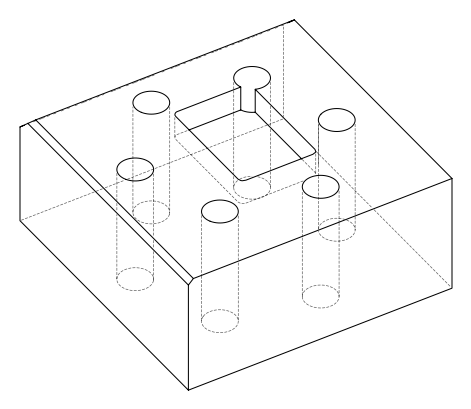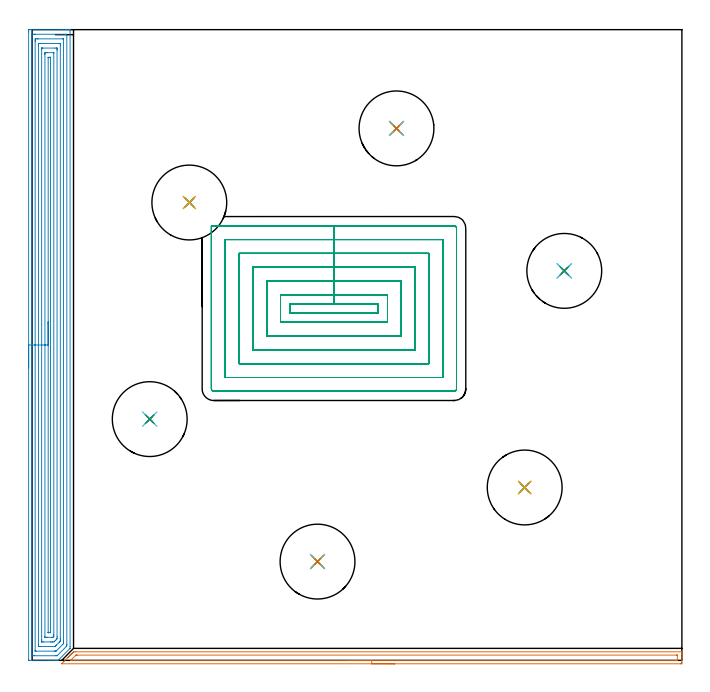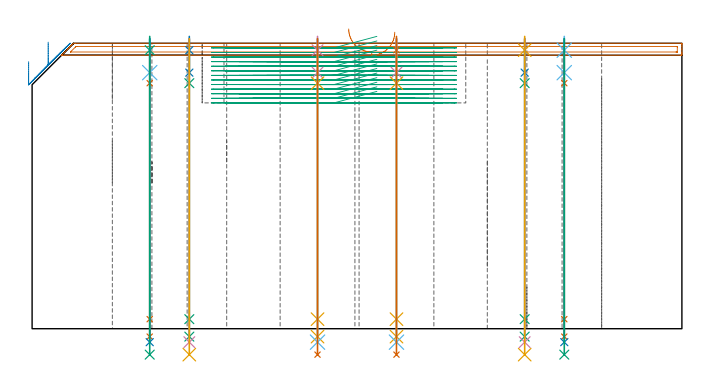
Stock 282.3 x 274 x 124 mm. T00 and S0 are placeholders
(PLAN: 33 operations, 26 tool changes, 71.7 min)
(1 AREA_MILL | FG_CHAMFER_SURFACE | UGT0205_001 | 4.46 min | 3693 mm3)
(2 AREA_MILL_1 | FG_CHAMFER_SURFACE_1 | UGT0205_001 | 15.55 min | 44333 mm3)
(3 MILL_RECTANGULAR_POCKET | POCKET_RECTANGULAR_STRAIGHT | NXT0201_009 | Follow Part, ap 2, ae 75% | 41.08 min | 236459 mm3)
(4 SPOT_DRILL | STEP1HOLE | NXT0321_9005460120000 | 0.05 min | 158 mm3)
(5 SPOT_DRILL_1 | STEP1HOLE_1 | NXT0321_9005460120000 | 0.05 min | 188 mm3)
(6 SPOT_DRILL_2 | STEP1HOLE_2 | NXT0321_9005460120000 | 0.05 min | 169 mm3)
(7 SPOT_DRILL_3 | STEP1HOLE_3 | NXT0321_9005460120000 | 0.05 min | 200 mm3)
(8 SPOT_DRILL_4 | STEP1HOLE_4 | NXT0321_9005460120000 | 0.05 min | 178 mm3)
(9 SPOT_DRILL_5 | STEP1HOLE_5 | NXT0321_9005460120000 | 0.05 min | 182 mm3)
(10 DRILL_BLIND_HOLE_INTO_CENTER | STEP1HOLE | NXT0301_056 | 0.06 min | 555 mm3)
(11 GUN_DRILL_THROUGH_HOLE | STEP1HOLE | UGT0307_005 | 0.58 min | 6046 mm3)
(12 SPADE_DRILL_TO_ENLARGE_THROUGH_HOLE | STEP1HOLE | UGT0306_010 | 0.53 min | 30225 mm3)
(13 DRILL_TO_ENLARGE_THROUGH_HOLE | STEP1HOLE | UGT0301_001 | 0.55 min | 65819 mm3)
(14 DRILL_BLIND_HOLE_INTO_CENTER_1 | STEP1HOLE_1 | NXT0301_056 | 0.06 min | 538 mm3)
(15 GUN_DRILL_THROUGH_HOLE_1 | STEP1HOLE_1 | UGT0307_005 | 0.58 min | 6070 mm3)
(16 SPADE_DRILL_TO_ENLARGE_THROUGH_HOLE_1 | STEP1HOLE_1 | UGT0306_010 | 0.53 min | 30219 mm3)
(17 DRILL_TO_ENLARGE_THROUGH_HOLE_1 | STEP1HOLE_1 | UGT0301_001 | 0.55 min | 65829 mm3)
(18 DRILL_BLIND_HOLE_INTO_CENTER_2 | STEP1HOLE_2 | NXT0301_056 | 0.06 min | 549 mm3)
(19 GUN_DRILL_THROUGH_HOLE_2 | STEP1HOLE_2 | UGT0307_005 | 0.58 min | 6047 mm3)
(20 SPADE_DRILL_TO_ENLARGE_THROUGH_HOLE_2 | STEP1HOLE_2 | UGT0306_010 | 0.53 min | 30215 mm3)
(21 DRILL_TO_ENLARGE_THROUGH_HOLE_2 | STEP1HOLE_2 | UGT0301_001 | 0.55 min | 65811 mm3)
(22 DRILL_BLIND_HOLE_INTO_CENTER_3 | STEP1HOLE_3 | NXT0301_056 | 0.06 min | 565 mm3)
(23 GUN_DRILL_THROUGH_HOLE_3 | STEP1HOLE_3 | UGT0307_005 | 0.58 min | 6050 mm3)
(24 SPADE_DRILL_TO_ENLARGE_THROUGH_HOLE_3 | STEP1HOLE_3 | UGT0306_010 | 0.53 min | 30234 mm3)
(25 DRILL_TO_ENLARGE_THROUGH_HOLE_3 | STEP1HOLE_3 | UGT0301_001 | 0.55 min | 65824 mm3)
(26 DRILL_BLIND_HOLE_INTO_CENTER_4 | STEP1HOLE_4 | NXT0301_056 | 0.06 min | 553 mm3)
(27 GUN_DRILL_THROUGH_HOLE_4 | STEP1HOLE_4 | UGT0307_005 | 0.58 min | 6035 mm3)
(28 SPADE_DRILL_TO_ENLARGE_THROUGH_HOLE_4 | STEP1HOLE_4 | UGT0306_010 | 0.53 min | 30221 mm3)
(29 DRILL_TO_ENLARGE_THROUGH_HOLE_4 | STEP1HOLE_4 | UGT0301_001 | 0.55 min | 64482 mm3)
(30 DRILL_BLIND_HOLE_INTO_CENTER_5 | STEP1HOLE_5 | NXT0301_056 | 0.06 min | 540 mm3)
(31 GUN_DRILL_THROUGH_HOLE_5 | STEP1HOLE_5 | UGT0307_005 | 0.58 min | 6059 mm3)
(32 SPADE_DRILL_TO_ENLARGE_THROUGH_HOLE_5 | STEP1HOLE_5 | UGT0306_010 | 0.53 min | 30227 mm3)
(33 DRILL_TO_ENLARGE_THROUGH_HOLE_5 | STEP1HOLE_5 | UGT0301_001 | 0.55 min | 65813 mm3)
(TOOL UGT0205_001 | Chamfer Mill 20 x 3 x 45 deg. | D20 FL50 Z2)
(TOOL NXT0201_009 | ENDMILL 8mm [2P460-0800-NA 1630] | D8 FL26 Z6)
(TOOL NXT0321_9005460120000 | NC Spot Drill, 142deg, 12mm, Carbide, Uncoated | D12 PA142 FL30 Z2)
(TOOL NXT0301_056 | Carbide Drill 8.5mm [860.1-0850-026A1-MM 2214] | D8.5 PA140 FL47 Z2)
(TOOL UGT0307_005 | Gun Drill 8.3 mm | D8.3 PA130 FL24 Z1)
(TOOL UGT0306_010 | Spade Drill 19.5mm | D19.5 PA132 FL10 Z2)
(TOOL UGT0301_001 | Twist Drill 32.5 mm | D32.5 PA118 FL185 Z2)
(OP 1 AREA_MILL)
G17 G21 G94 G90
T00 M6
G54
G17 G0 G90 X157.55 Y-1.5 S1061 M3
G43 Z134. H0
Z128.8
G94 G1 X157.512 Z127.928 F250.
X157.398 Z127.064
X157.209 Z126.212
X156.947 Z125.38
X156.613 Z124.574
X156.21 Z123.8
X155.741 Z123.064
X155.21 Z122.372
X154.621 Z121.729
X153.978 Z121.14
X153.286 Z120.608
X152.55 Z120.14
X151.776 Z119.737
X150.97 Z119.403
X150.138 Z119.141
X149.286 Z118.952
X148.421 Z118.838
X147.55 Z118.8
X12.982 Y-1.499 Z118.801
X12.819 Y-1.493 Z118.807
X12.982 Y-1.318 Z118.982
X13.876 Y-0.424 Z119.876
X15.545 Y1.246 Z121.544
X15.664 Y1.366 Z121.662
X15.838 Y1.539 Z121.837
X16.111 Y1.812 Z122.11
X16.275 Y1.978 Z122.273
X16.437 Y2.138 Z122.436
X16.558 Y2.259 Z122.557
X16.715 Y2.417 Z122.712
X16.868 Y2.569 Z122.867
X17.005 Y2.706 Z123.004
X17.154 Y2.856 Z123.152
X17.299 Y3.001 Z123.298
X17.452 Y3.153 Z123.451
X17.593 Y3.295 Z123.591
X17.899 Y3.599 Z123.897
X17.998 Y3.694 Z123.991
X18.794 Y3.7 Z124.
X282.118
X282.29 Y3.697 Z123.989
X282.298 Y3.537 Z123.83
X282.3 Y3.37 Z123.67
Y3.132 Z123.432
Y2.417 Z122.712
Y1.182 Z121.478
Y-0.217 Z120.078
Y-0.835 Z119.461
X282.297 Y-1.095 Z119.201
X282.29 Y-1.492 Z118.805
X282.079 Y-1.496 Z118.801
X281.671 Y-1.5 Z118.8
X147.55
Y-0.086 Z120.214
X16.871 Y-0.085 Z120.215
X16.746 Y-0.083 Z120.217
X16.686 Y-0.079 Z120.221
X16.682 Y-0.078 Z120.222
X16.685 Y-0.072 Z120.228
X16.768 Y0.016 Z120.316
X16.857 Y0.108 Z120.408
X17.005 Y0.256 Z120.556
X18.794 Y2.042 Z122.342
X18.986 Y2.228 Z122.528
X19.034 Y2.272 Z122.572
X19.118 Y2.279 Z122.579
X19.308 Y2.282 Z122.582
X19.688 Y2.285 Z122.585
X279.883
X280.018 Y2.284 Z122.584
X280.245 Y2.279 Z122.579
X280.291 Y2.275 Z122.575
X280.295 Y2.243 Z122.543
X280.297 Y2.208 Z122.508
X280.3 Y2.008 Z122.308
X280.299 Y0.114 Z120.414
X280.297 Y0.005 Z120.305
X280.293 Y-0.067 Z120.233
X280.289 Y-0.08 Z120.22
X280.285 Y-0.082 Z120.218
X280.263 Y-0.084 Z120.216
X279.883 Y-0.086 Z120.214
X279.749
X147.55
X146.678 Z120.252
X145.813 Z120.366
X144.962 Z120.555
X144.13 Z120.817
X143.324 Z121.151
X142.55 Z121.554
X141.814 Z122.023
X141.122 Z122.554
X140.479 Z123.143
X139.889 Z123.786
X139.358 Z124.478
X138.89 Z125.214
X138.487 Z125.988
X138.153 Z126.794
X137.891 Z127.626
X137.702 Z128.478
X137.588 Z129.343
X137.55 Z130.214
G0 Z134.
M5
M2
(OP 2 AREA_MILL_1)
G17 G21 G94 G90
T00 M6
G54
G17 G0 G90 X-1.5 Y127. S1061 M3
G43 Z134. H0
Z116.
G94 G1 Y127.038 Z115.128 F250.
Y127.152 Z114.264
Y127.341 Z113.412
Y127.603 Z112.58
Y127.937 Z111.774
Y128.34 Z111.
Y128.808 Z110.264
Y129.34 Z109.572
Y129.929 Z108.929
Y130.572 Z108.34
Y131.264 Z107.808
Y132. Z107.34
Y132.774 Z106.937
Y133.58 Z106.603
Y134.412 Z106.341
Y135.263 Z106.152
Y136.128 Z106.038
Y137. Z106.
Y273.034
X-1.499 Y273.37 Z106.001
X-1.494 Y273.923 Z106.004
X-1.492 Y273.992 Z106.006
X-0.944 Y273.996 Z106.553
X-0.318 Y274. Z107.18
X13.278 Z120.773
X14.691 Z122.188
X15.056 Z122.551
X15.784 Z123.284
X16.045 Z123.545
X16.456 Y273.993 Z123.948
X16.497 Y273.99 Z123.988
X16.5 Y273.817 Z124.
Y5.927
X16.501 Y5.2 Z123.999
X16.402 Y5.101 Z123.901
X16.389 Y5.089 Z123.888
X11.466 Y0.166 Z118.966
X11.301 Y0.01 Z118.794
X11.136 Y0. Z118.636
X10.45 Z117.95
X9.722 Z117.218
X8.469 Z115.967
X7.056 Z114.551
X-1.207 Z106.29
X-1.492 Y0.01 Z106.006
X-1.499 Y0.294 Z105.999
Y0.312
X-1.5 Y137. Z106.
X-0.086 Z107.414
X-0.085 Y271.581 Z107.415
X-0.084 Y271.61 Z107.416
X-0.056 Y271.99 Z107.444
X0.419 Y271.998 Z107.919
X0.833 Y272. Z108.333
X1.306 Z108.806
X14.167 Z121.667
X14.641 Y271.998 Z122.141
X15.056 Y271.99 Z122.556
X15.084 Y271.581 Z122.584
X15.085 Y271.552 Z122.585
Y6.89
Y6.861
X15.056 Y6.217 Z122.556
X14.949 Y6.103 Z122.449
X14.846 Y5.996 Z122.346
X10.939 Y2.089 Z118.439
X10.891 Y2.045 Z118.391
X10.861 Y2.022 Z118.361
X10.818 Y2.01 Z118.318
X10.611 Y2.005 Z118.111
X10.138 Y2. Z117.638
X0.833 Z108.333
X0.359 Y2.002 Z107.859
X-0.056 Y2.01 Z107.444
X-0.084 Y2.419 Z107.416
X-0.085 Y2.448 Z107.415
X-0.086 Y137. Z107.414
X1.328 Z108.828
X1.329 Y268.899 Z108.829
X1.33 Y269.293 Z108.83
X1.333 Y269.793 Z108.833
X1.336 Y269.981 Z108.836
X1.522 Y269.994 Z109.022
X1.722 Y269.997 Z109.222
X2.405 Y270. Z109.905
X2.611 Z110.111
X13.278 Y269.999 Z120.778
X13.484 Y269.997 Z120.984
X13.621 Y269.993 Z121.121
X13.665 Y269.99 Z121.165
X13.667 Y269.972 Z121.167
X13.669 Y269.925 Z121.169
X13.671 Y269.793 Z121.171
Y8.283
X13.669 Y7.784 Z121.169
X13.665 Y7.395 Z121.165
X13.661 Y7.272 Z121.161
X13.581 Y7.189 Z121.081
X13.291 Y6.89 Z120.791
X10.61 Y4.209 Z118.11
X10.427 Y4.038 Z117.927
X10.379 Y4.01 Z117.879
X10.271 Y4.006 Z117.771
X10.134 Y4.002 Z117.634
X9.928 Y4. Z117.428
X9.722 Z117.222
X1.722 Y4.001 Z109.222
X1.516 Y4.003 Z109.016
X1.379 Y4.007 Z108.879
X1.335 Y4.01 Z108.835
X1.333 Y4.028 Z108.833
X1.331 Y4.075 Z108.831
X1.329 Y4.207 Z108.829
X1.328 Y137. Z108.828
X2.743 Z110.243
Y267.11
X2.747 Y267.868 Z110.247
X2.75 Y267.977 Z110.25
X2.757 Y267.991 Z110.257
X2.782 Y267.995 Z110.282
X2.837 Y267.998 Z110.337
X3.058 Y268. Z110.558
X3.5 Z111.
X11.5 Z119.
X11.944 Y267.995 Z119.444
X12.163 Y267.99 Z119.663
X12.25 Y267.976 Z119.75
X12.252 Y267.905 Z119.752
X12.257 Y267.243 Z119.757
Y9.573
X12.256 Y8.812 Z119.756
X12.254 Y8.678 Z119.754
X12.245 Y8.305 Z119.745
X12.06 Y8.115 Z119.56
X11.735 Y7.784 Z119.235
X10.611 Y6.66 Z118.111
X10.278 Y6.331 Z117.778
X10.09 Y6.15 Z117.59
X9.941 Y6.01 Z117.441
X9.718 Y6. Z117.218
X3.5 Z111.
X3.056 Y6.005 Z110.556
X2.837 Y6.01 Z110.337
X2.749 Y6.024 Z110.249
X2.748 Y6.095 Z110.248
X2.743 Y6.757 Z110.243
Y137.
X4.157 Z111.657
Y265.555
X4.159 Y265.788 Z111.659
X4.162 Y265.944 Z111.662
X4.164 Y265.991 Z111.664
X4.179 Y265.993 Z111.679
X4.22 Y265.996 Z111.72
X4.389 Y265.999 Z111.889
X4.604 Y266. Z112.104
X9.937 Z117.437
X10.611 Y265.998 Z118.111
X10.83 Y265.996 Z118.33
X10.838 Y265.988 Z118.338
X10.84 Y265.985 Z118.34
X10.843 Y265.322 Z118.343
Y265.088
X10.842 Y10.234 Z118.342
X10.838 Y9.573 Z118.338
X10.836 Y9.346 Z118.336
X10.611 Y9.114 Z118.111
X10.396 Y8.895 Z117.896
X10.18 Y8.678 Z117.68
X9.95 Y8.449 Z117.45
X9.722 Y8.225 Z117.222
X9.499 Y8.009 Z116.999
X8.833 Y8.002 Z116.333
X8.618 Y8.001 Z116.118
X7.944 Y8. Z115.444
X5.063 Z112.563
X4.389 Y8.002 Z111.889
X4.17 Y8.004 Z111.67
X4.162 Y8.012 Z111.662
X4.16 Y8.015 Z111.66
X4.157 Y8.678 Z111.657
Y8.912
Y137.
X5.571 Z113.071
Y263.238
X5.573 Y263.533 Z113.073
X5.576 Y263.833 Z113.076
X5.578 Y263.973 Z113.078
X5.712 Y263.991 Z113.212
X6.167 Y263.996 Z113.667
X6.592 Y264. Z114.092
X9.26 Y263.998 Z116.76
X9.406 Y263.992 Z116.906
X9.419 Y263.99 Z116.919
X9.422 Y263.977 Z116.922
X9.426 Y263.929 Z116.926
X9.428 Y263.829 Z116.928
X9.429 Y11.361 Z116.929
X9.427 Y10.764 Z116.927
X9.424 Y10.467 Z116.924
X9.422 Y10.396 Z116.922
X9.377 Y10.337 Z116.877
X9.287 Y10.242 Z116.787
X9.172 Y10.127 Z116.672
X9.059 Y10.018 Z116.559
X8.833 Y10.01 Z116.333
X8.406 Y10.002 Z115.906
X6.631 Y10. Z114.131
X6.167 Z113.667
X5.74 Y10.002 Z113.24
X5.594 Y10.008 Z113.094
X5.581 Y10.01 Z113.081
X5.578 Y10.023 Z113.078
X5.574 Y10.071 Z113.074
X5.572 Y10.171 Z113.072
X5.571 Y137. Z113.071
X6.985 Z114.485
X6.986 Y261.745 Z114.486
X6.987 Y261.814 Z114.487
X6.99 Y261.886 Z114.49
X6.999 Y261.99 Z114.499
X7.056 Y261.992 Z114.556
X7.691 Y261.999 Z115.191
X7.944 Z115.444
X7.981 Y261.998 Z115.481
X8.002 Y261.993 Z115.502
X8.008 Y261.99 Z115.508
X8.01 Y261.956 Z115.51
X8.014 Y261.815 Z115.514
X8.015 Y261.745 Z115.515
X8.014 Y12.255 Z115.514
X8.013 Y12.186 Z115.513
X8.01 Y12.115 Z115.51
X8.001 Y12.01 Z115.501
X7.944 Y12.008 Z115.444
X7.309 Y12.001 Z114.809
X7.056 Z114.556
X7.019 Y12.002 Z114.519
X6.998 Y12.007 Z114.498
X6.992 Y12.01 Z114.492
X6.99 Y12.044 Z114.49
X6.986 Y12.184 Z114.486
X6.985 Y12.255 Z114.485
Y137.
Y137.872 Z114.523
Y138.736 Z114.637
Y139.588 Z114.826
Y140.42 Z115.088
Y141.226 Z115.422
Y142. Z115.825
Y142.736 Z116.294
Y143.428 Z116.825
Y144.071 Z117.414
Y144.66 Z118.057
Y145.191 Z118.75
Y145.66 Z119.485
Y146.063 Z120.259
Y146.397 Z121.065
Y146.659 Z121.897
Y146.848 Z122.749
Y146.962 Z123.614
Y147. Z124.485
G0 Z134.
M5
M2
(OP 3 MILL_RECTANGULAR_POCKET)
G17 G21 G94 G90
T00 M6
G54
G17 G0 G90 X149.782 Y154.8 S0 M3
G43 Z134. H1
Z127.
G94 G1 X131.15 Z122.008 F250.
X111.9 F500.
Y150.9
X150.4
Y154.8
X131.15
Y158.8
X107.9
Y146.9
X154.4
Y158.8
X131.15
Y164.8
X101.9
Y140.9
X160.4
Y164.8
X131.15
Y170.8
X95.9
Y134.9
X166.4
Y170.8
X131.15
Y176.8
X89.9
Y128.9
X172.4
Y176.8
X131.15
Y182.8
X83.9
Y122.9
X178.4
Y182.8
X131.15
Y188.8
X77.9
Y117.9
G3 X78.9 Y116.9 R1.
G1 X183.4
G3 X184.4 Y117.9 R1.
G1 Y187.8
G3 X183.4 Y188.8 R1.
G1 X131.15
X130.15
G0 X149.782 Y154.8 Z125.008
G1 X131.15 Z120.015 F250.
X111.9 F500.
Y150.9
X150.4
Y154.8
X131.15
Y158.8
X107.9
Y146.9
X154.4
Y158.8
X131.15
Y164.8
X101.9
Y140.9
X160.4
Y164.8
X131.15
Y170.8
X95.9
Y134.9
X166.4
Y170.8
X131.15
Y176.8
X89.9
Y128.9
X172.4
Y176.8
X131.15
Y182.8
X83.9
Y122.9
X178.4
Y182.8
X131.15
Y188.8
X77.9
Y117.9
G3 X78.9 Y116.9 R1.
G1 X183.4
G3 X184.4 Y117.9 R1.
G1 Y187.8
G3 X183.4 Y188.8 R1.
G1 X131.15
X130.15
G0 X149.782 Y154.8 Z123.015
G1 X131.15 Z118.023 F250.
X111.9 F500.
Y150.9
X150.4
Y154.8
X131.15
Y158.8
X107.9
Y146.9
X154.4
Y158.8
X131.15
Y164.8
X101.9
Y140.9
X160.4
Y164.8
X131.15
Y170.8
X95.9
Y134.9
X166.4
Y170.8
X131.15
Y176.8
X89.9
Y128.9
X172.4
Y176.8
X131.15
Y182.8
X83.9
Y122.9
X178.4
Y182.8
X131.15
Y188.8
X77.9
Y117.9
G3 X78.9 Y116.9 R1.
G1 X183.4
G3 X184.4 Y117.9 R1.
G1 Y187.8
G3 X183.4 Y188.8 R1.
G1 X131.15
X130.15
G0 X149.782 Y154.8 Z121.023
G1 X131.15 Z116.031 F250.
X111.9 F500.
Y150.9
X150.4
Y154.8
X131.15
Y158.8
X107.9
Y146.9
X154.4
Y158.8
X131.15
Y164.8
X101.9
Y140.9
X160.4
Y164.8
X131.15
Y170.8
X95.9
Y134.9
X166.4
Y170.8
X131.15
Y176.8
X89.9
Y128.9
X172.4
Y176.8
X131.15
Y182.8
X83.9
Y122.9
X178.4
Y182.8
X131.15
Y188.8
X77.9
Y117.9
G3 X78.9 Y116.9 R1.
G1 X183.4
G3 X184.4 Y117.9 R1.
G1 Y187.8
G3 X183.4 Y188.8 R1.
G1 X131.15
X130.15
G0 X149.782 Y154.8 Z119.031
G1 X131.15 Z114.038 F250.
X111.9 F500.
Y150.9
X150.4
Y154.8
X131.15
Y158.8
X107.9
Y146.9
X154.4
Y158.8
X131.15
Y164.8
X101.9
Y140.9
X160.4
Y164.8
X131.15
Y170.8
X95.9
Y134.9
X166.4
Y170.8
X131.15
Y176.8
X89.9
Y128.9
X172.4
Y176.8
X131.15
Y182.8
X83.9
Y122.9
X178.4
Y182.8
X131.15
Y188.8
X77.9
Y117.9
G3 X78.9 Y116.9 R1.
G1 X183.4
G3 X184.4 Y117.9 R1.
G1 Y187.8
G3 X183.4 Y188.8 R1.
G1 X131.15
X130.15
G0 X149.782 Y154.8 Z117.038
G1 X131.15 Z112.046 F250.
X111.9 F500.
Y150.9
X150.4
Y154.8
X131.15
Y158.8
X107.9
Y146.9
X154.4
Y158.8
X131.15
Y164.8
X101.9
Y140.9
X160.4
Y164.8
X131.15
Y170.8
X95.9
Y134.9
X166.4
Y170.8
X131.15
Y176.8
X89.9
Y128.9
X172.4
Y176.8
X131.15
Y182.8
X83.9
Y122.9
X178.4
Y182.8
X131.15
Y188.8
X77.9
Y117.9
G3 X78.9 Y116.9 R1.
G1 X183.4
G3 X184.4 Y117.9 R1.
G1 Y187.8
G3 X183.4 Y188.8 R1.
G1 X131.15
X130.15
G0 X149.782 Y154.8 Z115.046
G1 X131.15 Z110.054 F250.
X111.9 F500.
Y150.9
X150.4
Y154.8
X131.15
Y158.8
X107.9
Y146.9
X154.4
Y158.8
X131.15
Y164.8
X101.9
Y140.9
X160.4
Y164.8
X131.15
Y170.8
X95.9
Y134.9
X166.4
Y170.8
X131.15
Y176.8
X89.9
Y128.9
X172.4
Y176.8
X131.15
Y182.8
X83.9
Y122.9
X178.4
Y182.8
X131.15
Y188.8
X77.9
Y117.9
G3 X78.9 Y116.9 R1.
G1 X183.4
G3 X184.4 Y117.9 R1.
G1 Y187.8
G3 X183.4 Y188.8 R1.
G1 X131.15
X130.15
G0 X149.782 Y154.8 Z113.054
G1 X131.15 Z108.062 F250.
X111.9 F500.
Y150.9
X150.4
Y154.8
X131.15
Y158.8
X107.9
Y146.9
X154.4
Y158.8
X131.15
Y164.8
X101.9
Y140.9
X160.4
Y164.8
X131.15
Y170.8
X95.9
Y134.9
X166.4
Y170.8
X131.15
Y176.8
X89.9
Y128.9
X172.4
Y176.8
X131.15
Y182.8
X83.9
Y122.9
X178.4
Y182.8
X131.15
Y188.8
X77.9
Y117.9
G3 X78.9 Y116.9 R1.
G1 X183.4
G3 X184.4 Y117.9 R1.
G1 Y187.8
G3 X183.4 Y188.8 R1.
G1 X131.15
X130.15
G0 X149.782 Y154.8 Z111.062
G1 X131.15 Z106.069 F250.
X111.9 F500.
Y150.9
X150.4
Y154.8
X131.15
Y158.8
X107.9
Y146.9
X154.4
Y158.8
X131.15
Y164.8
X101.9
Y140.9
X160.4
Y164.8
X131.15
Y170.8
X95.9
Y134.9
X166.4
Y170.8
X131.15
Y176.8
X89.9
Y128.9
X172.4
Y176.8
X131.15
Y182.8
X83.9
Y122.9
X178.4
Y182.8
X131.15
Y188.8
X77.9
Y117.9
G3 X78.9 Y116.9 R1.
G1 X183.4
G3 X184.4 Y117.9 R1.
G1 Y187.8
G3 X183.4 Y188.8 R1.
G1 X131.15
X130.15
G0 X149.782 Y154.8 Z109.069
G1 X131.15 Z104.077 F250.
X111.9 F500.
Y150.9
X150.4
Y154.8
X131.15
Y158.8
X107.9
Y146.9
X154.4
Y158.8
X131.15
Y164.8
X101.9
Y140.9
X160.4
Y164.8
X131.15
Y170.8
X95.9
Y134.9
X166.4
Y170.8
X131.15
Y176.8
X89.9
Y128.9
X172.4
Y176.8
X131.15
Y182.8
X83.9
Y122.9
X178.4
Y182.8
X131.15
Y188.8
X77.9
Y117.9
G3 X78.9 Y116.9 R1.
G1 X183.4
G3 X184.4 Y117.9 R1.
G1 Y187.8
G3 X183.4 Y188.8 R1.
G1 X131.15
X130.15
G0 X149.782 Y154.8 Z107.077
G1 X131.15 Z102.085 F250.
X111.9 F500.
Y150.9
X150.4
Y154.8
X131.15
Y158.8
X107.9
Y146.9
X154.4
Y158.8
X131.15
Y164.8
X101.9
Y140.9
X160.4
Y164.8
X131.15
Y170.8
X95.9
Y134.9
X166.4
Y170.8
X131.15
Y176.8
X89.9
Y128.9
X172.4
Y176.8
X131.15
Y182.8
X83.9
Y122.9
X178.4
Y182.8
X131.15
Y188.8
X77.9
Y117.9
G3 X78.9 Y116.9 R1.
G1 X183.4
G3 X184.4 Y117.9 R1.
G1 Y187.8
G3 X183.4 Y188.8 R1.
G1 X131.15
X130.15
G0 X149.782 Y154.8 Z105.085
G1 X131.15 Z100.092 F250.
X111.9 F500.
Y150.9
X150.4
Y154.8
X131.15
Y158.8
X107.9
Y146.9
X154.4
Y158.8
X131.15
Y164.8
X101.9
Y140.9
X160.4
Y164.8
X131.15
Y170.8
X95.9
Y134.9
X166.4
Y170.8
X131.15
Y176.8
X89.9
Y128.9
X172.4
Y176.8
X131.15
Y182.8
X83.9
Y122.9
X178.4
Y182.8
X131.15
Y188.8
X77.9
Y117.9
G3 X78.9 Y116.9 R1.
G1 X183.4
G3 X184.4 Y117.9 R1.
G1 Y187.8
G3 X183.4 Y188.8 R1.
G1 X131.15
X130.15
G0 X149.782 Y154.8 Z103.092
G1 X131.15 Z98.1 F250.
X111.9 F500.
Y150.9
X150.4
Y154.8
X131.15
Y158.8
X107.9
Y146.9
X154.4
Y158.8
X131.15
Y164.8
X101.9
Y140.9
X160.4
Y164.8
X131.15
Y170.8
X95.9
Y134.9
X166.4
Y170.8
X131.15
Y176.8
X89.9
Y128.9
X172.4
Y176.8
X131.15
Y182.8
X83.9
Y122.9
X178.4
Y182.8
X131.15
Y188.8
X77.9
Y117.9
G3 X78.9 Y116.9 R1.
G1 X183.4
G3 X184.4 Y117.9 R1.
G1 Y187.8
G3 X183.4 Y188.8 R1.
G1 X131.15
X130.15
G0 Z134.
M5
M2
(OP 4 SPOT_DRILL)
G17 G21 G94 G90
T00 M6
G54
G17 G0 G90 X124. Y42.9 S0 M3
G43 Z134. H0
G94 G81 G98 Z121. F250. R127.
G80
M5
M2
(OP 5 SPOT_DRILL_1)
G17 G21 G94 G90
T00 M6
G54
G17 G0 G90 X214. Y75.1 S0 M3
G43 Z134. H0
G94 G81 G98 Z121. F250. R127.
G80
M5
M2
(OP 6 SPOT_DRILL_2)
G17 G21 G94 G90
T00 M6
G54
G17 G0 G90 X231.2 Y169.2 S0 M3
G43 Z134. H0
G94 G81 G98 Z121. F250. R127.
G80
M5
M2
(OP 7 SPOT_DRILL_3)
G17 G21 G94 G90
T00 M6
G54
G17 G0 G90 X158.3 Y231.1 S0 M3
G43 Z134. H0
G94 G81 G98 Z121. F250. R127.
G80
M5
M2
(OP 8 SPOT_DRILL_4)
G17 G21 G94 G90
T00 M6
G54
G17 G0 G90 X68.3 Y198.9 S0 M3
G43 Z134. H0
G94 G81 G98 Z121. F250. R127.
G80
M5
M2
(OP 9 SPOT_DRILL_5)
G17 G21 G94 G90
T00 M6
G54
G17 G0 G90 X51.1 Y104.8 S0 M3
G43 Z134. H0
G94 G81 G98 Z121. F250. R127.
G80
M5
M2
(OP 10 DRILL_BLIND_HOLE_INTO_CENTER)
G17 G21 G94 G90
T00 M6
G54
G17 G0 G90 X124. Y42.9 S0 M3
G43 Z134. H1
G94 G81 G98 Z111.25 F250. R126.
G80
M5
M2
(OP 11 GUN_DRILL_THROUGH_HOLE)
G17 G21 G94 G90
T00 M6
G54
G17 G0 G90 X124. Y42.9 M8
G43 Z134. H0
Z120.56
S716 M3
G94 G1 Z106.675 F125. M26
G4 X.084
Z4.15 F250.
G4 X.084
Z-3.435 F125.
G4 X.084
M5
M9
G0 Z120.56
Z134.
M2
(OP 12 SPADE_DRILL_TO_ENLARGE_THROUGH_HOLE)
G17 G21 G94 G90
T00 M6
G54
G17 G0 G90 X124. Y42.9 S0 M3
G43 Z134. H0
G94 G73 G98 Z-5.841 F250. Q18.549 R126.
G80
M5
M2
(OP 13 DRILL_TO_ENLARGE_THROUGH_HOLE)
G17 G21 G94 G90
T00 M6
G54
G17 G0 G90 X124. Y42.9 S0 M3
G43 Z134. H0
G94 G73 G98 Z-11.264 F250. Q27.053 R126.
G80
M5
M2
(OP 14 DRILL_BLIND_HOLE_INTO_CENTER_1)
G17 G21 G94 G90
T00 M6
G54
G17 G0 G90 X214. Y75.1 S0 M3
G43 Z134. H1
G94 G81 G98 Z111.25 F250. R126.
G80
M5
M2
(OP 15 GUN_DRILL_THROUGH_HOLE_1)
G17 G21 G94 G90
T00 M6
G54
G17 G0 G90 X214. Y75.1 M8
G43 Z134. H0
Z120.56
S716 M3
G94 G1 Z106.675 F125. M26
G4 X.084
Z4.15 F250.
G4 X.084
Z-3.435 F125.
G4 X.084
M5
M9
G0 Z120.56
Z134.
M2
(OP 16 SPADE_DRILL_TO_ENLARGE_THROUGH_HOLE_1)
G17 G21 G94 G90
T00 M6
G54
G17 G0 G90 X214. Y75.1 S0 M3
G43 Z134. H0
G94 G73 G98 Z-5.841 F250. Q18.549 R126.
G80
M5
M2
(OP 17 DRILL_TO_ENLARGE_THROUGH_HOLE_1)
G17 G21 G94 G90
T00 M6
G54
G17 G0 G90 X214. Y75.1 S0 M3
G43 Z134. H0
G94 G73 G98 Z-11.264 F250. Q27.053 R126.
G80
M5
M2
(OP 18 DRILL_BLIND_HOLE_INTO_CENTER_2)
G17 G21 G94 G90
T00 M6
G54
G17 G0 G90 X231.2 Y169.2 S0 M3
G43 Z134. H1
G94 G81 G98 Z111.25 F250. R126.
G80
M5
M2
(OP 19 GUN_DRILL_THROUGH_HOLE_2)
G17 G21 G94 G90
T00 M6
G54
G17 G0 G90 X231.2 Y169.2 M8
G43 Z134. H0
Z120.56
S716 M3
G94 G1 Z106.675 F125. M26
G4 X.084
Z4.15 F250.
G4 X.084
Z-3.435 F125.
G4 X.084
M5
M9
G0 Z120.56
Z134.
M2
(OP 20 SPADE_DRILL_TO_ENLARGE_THROUGH_HOLE_2)
G17 G21 G94 G90
T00 M6
G54
G17 G0 G90 X231.2 Y169.2 S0 M3
G43 Z134. H0
G94 G73 G98 Z-5.841 F250. Q18.549 R126.
G80
M5
M2
(OP 21 DRILL_TO_ENLARGE_THROUGH_HOLE_2)
G17 G21 G94 G90
T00 M6
G54
G17 G0 G90 X231.2 Y169.2 S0 M3
G43 Z134. H0
G94 G73 G98 Z-11.264 F250. Q27.053 R126.
G80
M5
M2
(OP 22 DRILL_BLIND_HOLE_INTO_CENTER_3)
G17 G21 G94 G90
T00 M6
G54
G17 G0 G90 X158.3 Y231.1 S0 M3
G43 Z134. H1
G94 G81 G98 Z111.25 F250. R126.
G80
M5
M2
(OP 23 GUN_DRILL_THROUGH_HOLE_3)
G17 G21 G94 G90
T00 M6
G54
G17 G0 G90 X158.3 Y231.1 M8
G43 Z134. H0
Z120.56
S716 M3
G94 G1 Z106.675 F125. M26
G4 X.084
Z4.15 F250.
G4 X.084
Z-3.435 F125.
G4 X.084
M5
M9
G0 Z120.56
Z134.
M2
(OP 24 SPADE_DRILL_TO_ENLARGE_THROUGH_HOLE_3)
G17 G21 G94 G90
T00 M6
G54
G17 G0 G90 X158.3 Y231.1 S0 M3
G43 Z134. H0
G94 G73 G98 Z-5.841 F250. Q18.549 R126.
G80
M5
M2
(OP 25 DRILL_TO_ENLARGE_THROUGH_HOLE_3)
G17 G21 G94 G90
T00 M6
G54
G17 G0 G90 X158.3 Y231.1 S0 M3
G43 Z134. H0
G94 G73 G98 Z-11.264 F250. Q27.053 R126.
G80
M5
M2
(OP 26 DRILL_BLIND_HOLE_INTO_CENTER_4)
G17 G21 G94 G90
T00 M6
G54
G17 G0 G90 X68.3 Y198.9 S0 M3
G43 Z134. H1
G94 G81 G98 Z111.25 F250. R126.
G80
M5
M2
(OP 27 GUN_DRILL_THROUGH_HOLE_4)
G17 G21 G94 G90
T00 M6
G54
G17 G0 G90 X68.3 Y198.9 M8
G43 Z134. H0
Z120.56
S716 M3
G94 G1 Z106.675 F125. M26
G4 X.084
Z4.15 F250.
G4 X.084
Z-3.435 F125.
G4 X.084
M5
M9
G0 Z120.56
Z134.
M2
(OP 28 SPADE_DRILL_TO_ENLARGE_THROUGH_HOLE_4)
G17 G21 G94 G90
T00 M6
G54
G17 G0 G90 X68.3 Y198.9 S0 M3
G43 Z134. H0
G94 G73 G98 Z-5.841 F250. Q18.549 R126.
G80
M5
M2
(OP 29 DRILL_TO_ENLARGE_THROUGH_HOLE_4)
G17 G21 G94 G90
T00 M6
G54
G17 G0 G90 X68.3 Y198.9 S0 M3
G43 Z134. H0
G94 G73 G98 Z-11.264 F250. Q27.053 R126.
G80
M5
M2
(OP 30 DRILL_BLIND_HOLE_INTO_CENTER_5)
G17 G21 G94 G90
T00 M6
G54
G17 G0 G90 X51.1 Y104.8 S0 M3
G43 Z134. H1
G94 G81 G98 Z111.25 F250. R126.
G80
M5
M2
(OP 31 GUN_DRILL_THROUGH_HOLE_5)
G17 G21 G94 G90
T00 M6
G54
G17 G0 G90 X51.1 Y104.8 M8
G43 Z134. H0
Z120.56
S716 M3
G94 G1 Z106.675 F125. M26
G4 X.084
Z4.15 F250.
G4 X.084
Z-3.435 F125.
G4 X.084
M5
M9
G0 Z120.56
Z134.
M2
(OP 32 SPADE_DRILL_TO_ENLARGE_THROUGH_HOLE_5)
G17 G21 G94 G90
T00 M6
G54
G17 G0 G90 X51.1 Y104.8 S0 M3
G43 Z134. H0
G94 G73 G98 Z-5.841 F250. Q18.549 R126.
G80
M5
M2
(OP 33 DRILL_TO_ENLARGE_THROUGH_HOLE_5)
G17 G21 G94 G90
T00 M6
G54
G17 G0 G90 X51.1 Y104.8 S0 M3
G43 Z134. H0
G94 G73 G98 Z-11.264 F250. Q27.053 R126.
G80
M5
M2
